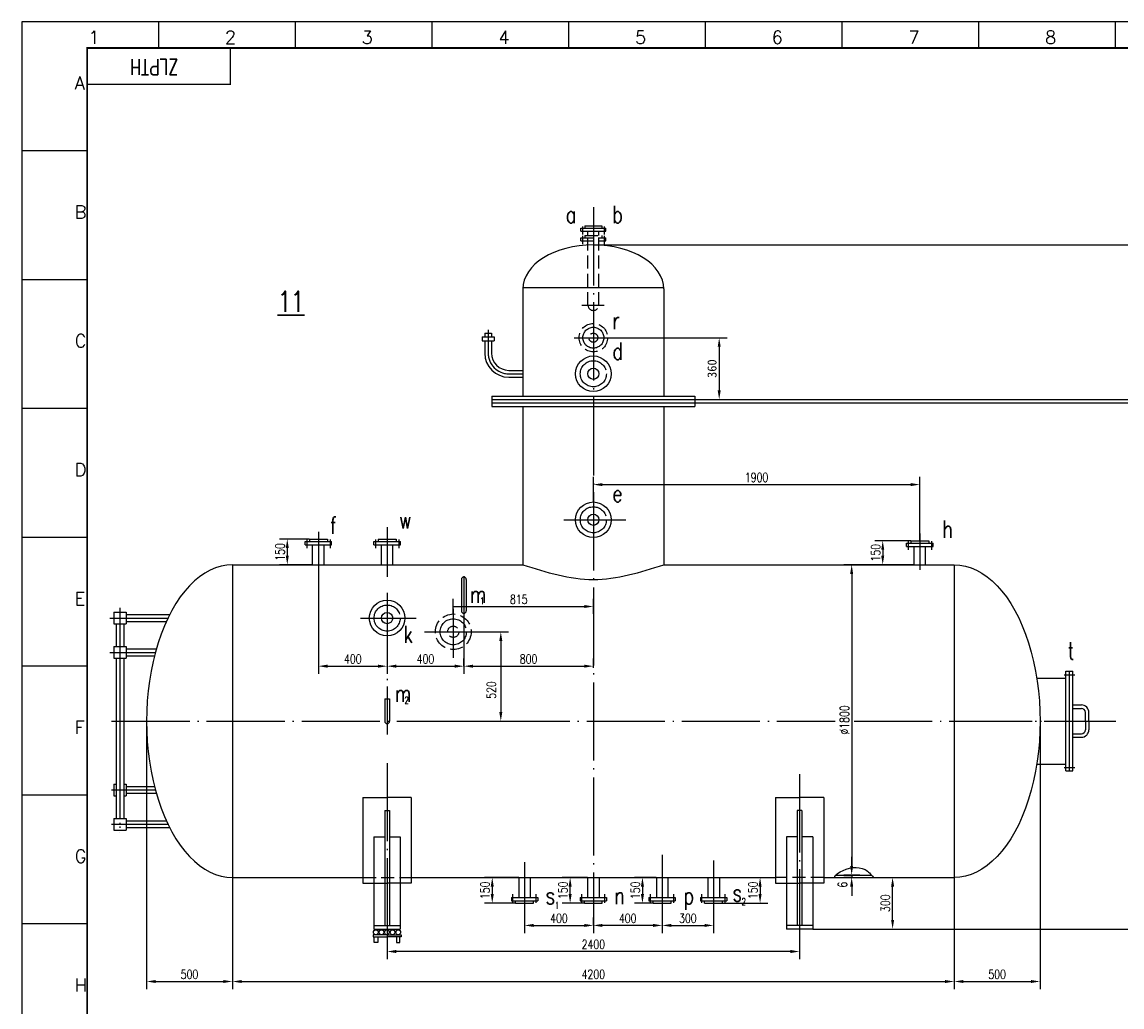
# Model space of a CAD drawing. Extents: x 683 to 1523, y -622 to -28.
# Drawn here: x 682.7 to 1105.2, y -406.4 to -27.9 of the extents above; entities that cross this region are included whole.
import ezdxf
from ezdxf.enums import TextEntityAlignment as Align

# ---------------------------------------------------------------- set-up
doc = ezdxf.new("R2010")
doc.units = 0
doc.header["$MEASUREMENT"] = 0
doc.linetypes.add('DASHDOT-M', pattern=[36.5, 30, -3, 0.5, -3])
doc.linetypes.add('HIDDEN-M', pattern=[7, 5, -2])
doc.layers.get('0').update_dxf_attribs({"linetype": 'CONTINUOUS'})
doc.layers.get('DEFPOINTS').update_dxf_attribs({"linetype": 'CONTINUOUS'})
for name, color, linetype in [('CEN', 1, 'DASHDOT-M'), ('DIM', 5, 'CONTINUOUS'), ('HID', 6, 'HIDDEN-M'), ('TK', 5, 'CONTINUOUS')]:
    doc.layers.add(name, color=color, linetype=linetype)
doc.styles.add('HZTXT', font='txt', dxfattribs={"width": 0.75, "bigfont": 'HZTXT'})
doc.dimstyles.get("Standard").update_dxf_attribs({"dimtxt": 0.18, "dimasz": 0.18, "dimexe": 0.18, "dimexo": 0.0625, "dimgap": 0.09, "dimtad": 0, "dimtih": 1, "dimtoh": 1, "dimdec": 4, "dimzin": 0, "dimtxsty": 'STANDARD', "dimcen": 0.09, "dimazin": 3, "dimtfac": 1, "dimtdec": 4, "dimtofl": 0, "dimtmove": 0, "dimatfit": 3, "dimtolj": 1, "dimtzin": 0})

# ---------------------------------------------------------------- blocks, each defined once
blk = doc.blocks.new('*D10')
at = {"color": 5, "linetype": 'BYBLOCK'}
for p, q in [((941.17, 419.69), (1117.43, 419.69)), ((1114.43, 221.1), (1114.43, 416.19)), ((1017.13, 217.6), (1117.43, 217.6))]:
    blk.add_line(p, q, dxfattribs=at)
for points in [[(1113.85, 416.19), (1115.02, 416.19), (1114.43, 419.69)], [(1113.85, 221.1), (1115.02, 221.1), (1114.43, 217.6)]]:
    blk.add_solid(points, dxfattribs=at)
at = {"layer": 'DEFPOINTS', "color": 0, "linetype": 'BYBLOCK'}
for p in [(941.1, 419.69), (1114.43, 419.69), (1017.06, 217.6)]:
    blk.add_point(p, dxfattribs=at)
at = {"color": 1, "linetype": 'BYBLOCK', "insert": (1111.68, 318.64), "char_height": 3.5, "attachment_point": 5, "rotation": 90, "style": 'HZTXT'}
blk.add_mtext('\\A1;3062', dxfattribs=at)
blk = doc.blocks.new('*D12')
at = {"color": 5, "linetype": 'BYBLOCK'}
for p, q in [((730.52, 297.39), (730.52, 194.43)), ((763.52, 237.33), (763.52, 194.43)), ((734.02, 197.43), (760.02, 197.43))]:
    blk.add_line(p, q, dxfattribs=at)
for points in [[(734.02, 198.01), (734.02, 196.85), (730.52, 197.43)], [(760.02, 198.01), (760.02, 196.85), (763.52, 197.43)]]:
    blk.add_solid(points, dxfattribs=at)
at = {"layer": 'DEFPOINTS', "color": 0, "linetype": 'BYBLOCK'}
for p in [(730.52, 297.46), (763.52, 237.4), (763.52, 197.43)]:
    blk.add_point(p, dxfattribs=at)
at = {"color": 1, "linetype": 'BYBLOCK', "insert": (747.02, 200.18), "char_height": 3.5, "attachment_point": 5, "style": 'HZTXT'}
blk.add_mtext('\\A1;500', dxfattribs=at)
blk = doc.blocks.new('*D11')
at = {"color": 5, "linetype": 'BYBLOCK'}
for p, q in [((1073.72, 297.39), (1073.72, 194.43)), ((1040.72, 237.33), (1040.72, 194.43)), ((1044.22, 197.43), (1070.22, 197.43))]:
    blk.add_line(p, q, dxfattribs=at)
for points in [[(1044.22, 198.01), (1044.22, 196.85), (1040.72, 197.43)], [(1070.22, 198.01), (1070.22, 196.85), (1073.72, 197.43)]]:
    blk.add_solid(points, dxfattribs=at)
at = {"layer": 'DEFPOINTS', "color": 0, "linetype": 'BYBLOCK'}
for p in [(1073.72, 297.46), (1040.72, 237.4), (1073.72, 197.43)]:
    blk.add_point(p, dxfattribs=at)
at = {"color": 1, "linetype": 'BYBLOCK', "insert": (1057.22, 200.18), "char_height": 3.5, "attachment_point": 5, "style": 'HZTXT'}
blk.add_mtext('\\A1;500', dxfattribs=at)
blk = doc.blocks.new('*D9')
at = {"color": 5, "linetype": 'BYBLOCK'}
for p, q in [((1020.82, 357.52), (998.34, 357.52)), ((1001.34, 354.02), (1001.34, 241.82)), ((1004.43, 238.32), (998.34, 238.32))]:
    blk.add_line(p, q, dxfattribs=at)
for points in [[(1000.75, 354.02), (1001.92, 354.02), (1001.34, 357.52)], [(1000.75, 241.82), (1001.92, 241.82), (1001.34, 238.32)]]:
    blk.add_solid(points, dxfattribs=at)
at = {"layer": 'DEFPOINTS', "color": 0, "linetype": 'BYBLOCK'}
for p in [(1020.88, 357.52), (1001.34, 238.32), (1004.49, 238.32)]:
    blk.add_point(p, dxfattribs=at)
at = {"color": 1, "linetype": 'BYBLOCK', "insert": (998.59, 297.92), "char_height": 3.5, "attachment_point": 5, "rotation": 90, "style": 'HZTXT'}
blk.add_mtext('\\A1;∅1800', dxfattribs=at)
blk = doc.blocks.new('*D21')
at = {"color": 5, "linetype": 'BYBLOCK'}
for p, q in [((950.59, -356.6), (969.17, -356.6)), ((966.17, -360.1), (966.17, -363)), ((951.83, -366.5), (969.17, -366.5))]:
    blk.add_line(p, q, dxfattribs=at)
for points in [[(965.58, -360.1), (966.75, -360.1), (966.17, -356.6)], [(965.58, -363), (966.75, -363), (966.17, -366.5)]]:
    blk.add_solid(points, dxfattribs=at)
at = {"layer": 'DEFPOINTS', "color": 0, "linetype": 'BYBLOCK'}
for p in [(950.52, -356.6), (951.76, -366.5), (966.17, -366.5)]:
    blk.add_point(p, dxfattribs=at)
at = {"color": 1, "linetype": 'BYBLOCK', "insert": (963.42, -361.55), "char_height": 3.5, "attachment_point": 5, "rotation": 90, "style": 'HZTXT'}
blk.add_mtext('\\A1;150', dxfattribs=at)
blk = doc.blocks.new('*D15')
at = {"color": 5, "linetype": 'BYBLOCK'}
for p, q in [((981.32, 217.53), (981.32, 205.95)), ((822.92, 214.56), (822.92, 205.95)), ((977.82, 208.95), (826.42, 208.95))]:
    blk.add_line(p, q, dxfattribs=at)
for points in [[(826.42, 209.54), (826.42, 208.37), (822.92, 208.95)], [(977.82, 209.54), (977.82, 208.37), (981.32, 208.95)]]:
    blk.add_solid(points, dxfattribs=at)
at = {"layer": 'DEFPOINTS', "color": 0, "linetype": 'BYBLOCK'}
for p in [(981.32, 217.6), (822.92, 214.62), (822.92, 208.95)]:
    blk.add_point(p, dxfattribs=at)
at = {"color": 1, "linetype": 'BYBLOCK', "insert": (902.12, 211.7), "char_height": 3.5, "attachment_point": 5, "style": 'HZTXT'}
blk.add_mtext('\\A1;2400', dxfattribs=at)
blk = doc.blocks.new('*D14')
at = {"color": 5, "linetype": 'BYBLOCK'}
for p, q in [((763.52, 237.33), (763.52, 194.43)), ((1040.72, 237.33), (1040.72, 194.43)), ((767.02, 197.43), (1037.22, 197.43))]:
    blk.add_line(p, q, dxfattribs=at)
for points in [[(767.02, 198.01), (767.02, 196.85), (763.52, 197.43)], [(1037.22, 198.01), (1037.22, 196.85), (1040.72, 197.43)]]:
    blk.add_solid(points, dxfattribs=at)
at = {"layer": 'DEFPOINTS', "color": 0, "linetype": 'BYBLOCK'}
for p in [(763.52, 237.4), (1040.72, 237.4), (1040.72, 197.43)]:
    blk.add_point(p, dxfattribs=at)
at = {"color": 1, "linetype": 'BYBLOCK', "insert": (902.12, 200.18), "char_height": 3.5, "attachment_point": 5, "style": 'HZTXT'}
blk.add_mtext('\\A1;4200', dxfattribs=at)
blk = doc.blocks.new('*D18')
at = {"color": 5, "linetype": 'BYBLOCK'}
for p, q in [((875.72, 227.43), (875.72, 215.98)), ((902.12, 227.43), (902.12, 215.98)), ((879.22, 218.98), (898.62, 218.98))]:
    blk.add_line(p, q, dxfattribs=at)
for points in [[(879.22, 219.56), (879.22, 218.39), (875.72, 218.98)], [(898.62, 219.56), (898.62, 218.39), (902.12, 218.98)]]:
    blk.add_solid(points, dxfattribs=at)
at = {"layer": 'DEFPOINTS', "color": 0, "linetype": 'BYBLOCK'}
for p in [(875.72, 227.5), (902.12, 227.5), (902.12, 218.98)]:
    blk.add_point(p, dxfattribs=at)
at = {"color": 1, "linetype": 'BYBLOCK', "insert": (888.92, 221.73), "char_height": 3.5, "attachment_point": 5, "style": 'HZTXT'}
blk.add_mtext('\\A1;400', dxfattribs=at)
blk = doc.blocks.new('*D13')
at = {"color": 5, "linetype": 'BYBLOCK'}
for p, q in [((873.46, -356.6), (860.3, -356.6)), ((863.3, -360.1), (863.3, -363)), ((872.22, -366.5), (860.3, -366.5))]:
    blk.add_line(p, q, dxfattribs=at)
for points in [[(862.71, -360.1), (863.88, -360.1), (863.3, -356.6)], [(862.71, -363), (863.88, -363), (863.3, -366.5)]]:
    blk.add_solid(points, dxfattribs=at)
at = {"layer": 'DEFPOINTS', "color": 0, "linetype": 'BYBLOCK'}
for p in [(873.52, -356.6), (863.3, -366.5), (872.28, -366.5)]:
    blk.add_point(p, dxfattribs=at)
at = {"color": 1, "linetype": 'BYBLOCK', "insert": (860.55, -361.55), "char_height": 3.5, "attachment_point": 5, "rotation": 90, "style": 'HZTXT'}
blk.add_mtext('\\A1;150', dxfattribs=at)
blk = doc.blocks.new('*D19')
at = {"color": 5, "linetype": 'BYBLOCK'}
for p, q in [((926.26, 237.4), (917.98, 237.4)), ((920.98, 233.9), (920.98, 231)), ((925.02, 227.5), (917.98, 227.5))]:
    blk.add_line(p, q, dxfattribs=at)
for points in [[(920.4, 233.9), (921.57, 233.9), (920.98, 237.4)], [(920.4, 231), (921.57, 231), (920.98, 227.5)]]:
    blk.add_solid(points, dxfattribs=at)
at = {"layer": 'DEFPOINTS', "color": 0, "linetype": 'BYBLOCK'}
for p in [(926.32, 237.4), (920.98, 227.5), (925.08, 227.5)]:
    blk.add_point(p, dxfattribs=at)
at = {"color": 1, "linetype": 'BYBLOCK', "insert": (918.23, 232.45), "char_height": 3.5, "attachment_point": 5, "rotation": 90, "style": 'HZTXT'}
blk.add_mtext('\\A1;150', dxfattribs=at)
blk = doc.blocks.new('*D16')
at = {"color": 5, "linetype": 'BYBLOCK'}
for p, q in [((928.52, 227.43), (928.52, 215.98)), ((902.12, 219.04), (902.12, 221.98)), ((925.02, 218.98), (905.62, 218.98))]:
    blk.add_line(p, q, dxfattribs=at)
for points in [[(905.62, 219.56), (905.62, 218.39), (902.12, 218.98)], [(925.02, 219.56), (925.02, 218.39), (928.52, 218.98)]]:
    blk.add_solid(points, dxfattribs=at)
at = {"layer": 'DEFPOINTS', "color": 0, "linetype": 'BYBLOCK'}
for p in [(928.52, 227.5), (902.12, 218.98), (902.12, 218.98)]:
    blk.add_point(p, dxfattribs=at)
at = {"color": 1, "linetype": 'BYBLOCK', "insert": (915.32, 221.73), "char_height": 3.5, "attachment_point": 5, "style": 'HZTXT'}
blk.add_mtext('\\A1;400', dxfattribs=at)
blk = doc.blocks.new('*D17')
at = {"color": 5, "linetype": 'BYBLOCK'}
for p, q in [((899.86, 237.4), (890.21, 237.4)), ((893.21, 231), (893.21, 233.9)), ((898.62, 227.5), (890.21, 227.5))]:
    blk.add_line(p, q, dxfattribs=at)
for points in [[(892.63, 233.9), (893.79, 233.9), (893.21, 237.4)], [(892.63, 231), (893.79, 231), (893.21, 227.5)]]:
    blk.add_solid(points, dxfattribs=at)
at = {"layer": 'DEFPOINTS', "color": 0, "linetype": 'BYBLOCK'}
for p in [(893.21, 237.4), (899.92, 237.4), (898.68, 227.5)]:
    blk.add_point(p, dxfattribs=at)
at = {"color": 1, "linetype": 'BYBLOCK', "insert": (890.46, 232.45), "char_height": 3.5, "attachment_point": 5, "rotation": 90, "style": 'HZTXT'}
blk.add_mtext('\\A1;150', dxfattribs=at)
blk = doc.blocks.new('*D20')
at = {"color": 5, "linetype": 'BYBLOCK'}
for p, q in [((928.52, 227.43), (928.52, 215.98)), ((948.32, 227.43), (948.32, 215.98)), ((932.02, 218.98), (944.82, 218.98))]:
    blk.add_line(p, q, dxfattribs=at)
for points in [[(932.02, 219.56), (932.02, 218.39), (928.52, 218.98)], [(944.82, 219.56), (944.82, 218.39), (948.32, 218.98)]]:
    blk.add_solid(points, dxfattribs=at)
at = {"layer": 'DEFPOINTS', "color": 0, "linetype": 'BYBLOCK'}
for p in [(928.52, 227.5), (948.32, 227.5), (948.32, 218.98)]:
    blk.add_point(p, dxfattribs=at)
at = {"color": 1, "linetype": 'BYBLOCK', "insert": (938.42, 221.73), "char_height": 3.5, "attachment_point": 5, "style": 'HZTXT'}
blk.add_mtext('\\A1;300', dxfattribs=at)
blk = doc.blocks.new('*D22')
at = {"color": 5, "linetype": 'BYBLOCK'}
for p, q in [((990.66, 237.4), (1020.06, 237.4)), ((1017.06, 221.1), (1017.06, 233.9)), ((986.44, 217.6), (1020.06, 217.6))]:
    blk.add_line(p, q, dxfattribs=at)
for points in [[(1016.48, 233.9), (1017.65, 233.9), (1017.06, 237.4)], [(1016.48, 221.1), (1017.65, 221.1), (1017.06, 217.6)]]:
    blk.add_solid(points, dxfattribs=at)
at = {"layer": 'DEFPOINTS', "color": 0, "linetype": 'BYBLOCK'}
for p in [(990.59, 237.4), (1017.06, 237.4), (986.38, 217.6)]:
    blk.add_point(p, dxfattribs=at)
at = {"color": 1, "linetype": 'BYBLOCK', "insert": (1014.31, 227.5), "char_height": 3.5, "attachment_point": 5, "rotation": 90, "style": 'HZTXT'}
blk.add_mtext('\\A1;300', dxfattribs=at)
blk = doc.blocks.new('*D23')
at = {"color": 5, "linetype": 'BYBLOCK'}
for p, q in [((1001.34, 241.82), (1001.34, 245.32)), ((1001.27, 238.32), (998.34, 238.32)), ((1001.39, 237.4), (998.34, 237.4)), ((1001.34, 238.32), (1001.34, 237.4)), ((1001.34, 238.32), (1001.34, 237.4)), ((1001.34, 233.9), (1001.34, 230.4))]:
    blk.add_line(p, q, dxfattribs=at)
for points in [[(1000.75, 241.82), (1001.92, 241.82), (1001.34, 238.32)], [(1000.75, 233.9), (1001.92, 233.9), (1001.34, 237.4)]]:
    blk.add_solid(points, dxfattribs=at)
at = {"layer": 'DEFPOINTS', "color": 0, "linetype": 'BYBLOCK'}
for p in [(1001.34, 238.32), (1001.34, 237.4), (1001.46, 237.4)]:
    blk.add_point(p, dxfattribs=at)
at = {"color": 1, "linetype": 'BYBLOCK', "insert": (997.82, 234.6), "char_height": 3.5, "attachment_point": 5, "rotation": 90, "style": 'HZTXT'}
blk.add_mtext('\\A1;6', dxfattribs=at)
blk = doc.blocks.new('*D32')
at = {"color": 5, "linetype": 'BYBLOCK'}
for p, q in [((902.18, -113.59), (1117.43, -113.59)), ((1114.43, -169.49), (1114.43, -117.09)), ((941.17, -172.99), (1117.43, -172.99))]:
    blk.add_line(p, q, dxfattribs=at)
for points in [[(1113.85, -117.09), (1115.02, -117.09), (1114.43, -113.59)], [(1113.85, -169.49), (1115.02, -169.49), (1114.43, -172.99)]]:
    blk.add_solid(points, dxfattribs=at)
at = {"layer": 'DEFPOINTS', "color": 0, "linetype": 'BYBLOCK'}
for p in [(902.12, -113.59), (1114.43, -113.59), (941.1, -172.99)]:
    blk.add_point(p, dxfattribs=at)
at = {"color": 1, "linetype": 'BYBLOCK', "insert": (1111.68, -143.29), "char_height": 3.5, "attachment_point": 5, "rotation": 90, "style": 'HZTXT'}
blk.add_mtext('\\A1;900', dxfattribs=at)
blk = doc.blocks.new('*D31')
at = {"color": 5, "linetype": 'BYBLOCK'}
for p, q in [((902.12, 381.72), (902.12, 391.33)), ((1027.52, 366.85), (1027.52, 391.33)), ((905.62, 388.33), (1024.02, 388.33))]:
    blk.add_line(p, q, dxfattribs=at)
for points in [[(905.62, 388.92), (905.62, 387.75), (902.12, 388.33)], [(1024.02, 388.92), (1024.02, 387.75), (1027.52, 388.33)]]:
    blk.add_solid(points, dxfattribs=at)
at = {"layer": 'DEFPOINTS', "color": 0, "linetype": 'BYBLOCK'}
for p in [(1027.52, 388.33), (902.12, 381.65), (1027.52, 366.78)]:
    blk.add_point(p, dxfattribs=at)
at = {"color": 1, "linetype": 'BYBLOCK', "insert": (964.82, 391.08), "char_height": 3.5, "attachment_point": 5, "style": 'HZTXT'}
blk.add_mtext('\\A1;1900', dxfattribs=at)
blk = doc.blocks.new('*D55')
at = {"color": 5, "linetype": 'BYBLOCK'}
for p, q in [((907.66, -149.23), (953.46, -149.23)), ((950.46, -152.73), (950.46, -169.49)), ((941.17, -172.99), (953.46, -172.99))]:
    blk.add_line(p, q, dxfattribs=at)
for points in [[(949.88, -152.73), (951.04, -152.73), (950.46, -149.23)], [(949.88, -169.49), (951.04, -169.49), (950.46, -172.99)]]:
    blk.add_solid(points, dxfattribs=at)
at = {"layer": 'DEFPOINTS', "color": 0, "linetype": 'BYBLOCK'}
for p in [(907.6, -149.23), (941.1, -172.99), (950.46, -172.99)]:
    blk.add_point(p, dxfattribs=at)
at = {"color": 1, "linetype": 'BYBLOCK', "insert": (947.71, -161.11), "char_height": 3.5, "attachment_point": 5, "rotation": 90}
blk.add_mtext('\\A1;360', dxfattribs=at)
blk = doc.blocks.new('*D26')
at = {"color": 5, "linetype": 'BYBLOCK'}
for p, q in [((796.52, 357.45), (796.52, 315.57)), ((822.92, 330.15), (822.92, 315.57)), ((800.02, 318.57), (819.42, 318.57))]:
    blk.add_line(p, q, dxfattribs=at)
for points in [[(800.02, 319.16), (800.02, 317.99), (796.52, 318.57)], [(819.42, 319.16), (819.42, 317.99), (822.92, 318.57)]]:
    blk.add_solid(points, dxfattribs=at)
at = {"layer": 'DEFPOINTS', "color": 0, "linetype": 'BYBLOCK'}
for p in [(796.52, 357.52), (822.92, 330.21), (822.92, 318.57)]:
    blk.add_point(p, dxfattribs=at)
at = {"color": 1, "linetype": 'BYBLOCK', "insert": (809.72, 321.32), "char_height": 3.5, "attachment_point": 5, "style": 'HZTXT'}
blk.add_mtext('\\A1;400', dxfattribs=at)
blk = doc.blocks.new('*D27')
at = {"color": 5, "linetype": 'BYBLOCK'}
for p, q in [((793.02, -226.58), (781.57, -226.58)), ((784.57, -230.08), (784.57, -232.98)), ((794.26, -236.48), (781.57, -236.48))]:
    blk.add_line(p, q, dxfattribs=at)
for points in [[(783.99, -230.08), (785.15, -230.08), (784.57, -226.58)], [(783.99, -232.98), (785.15, -232.98), (784.57, -236.48)]]:
    blk.add_solid(points, dxfattribs=at)
at = {"layer": 'DEFPOINTS', "color": 0, "linetype": 'BYBLOCK'}
for p in [(793.08, -226.58), (784.57, -236.48), (794.32, -236.48)]:
    blk.add_point(p, dxfattribs=at)
at = {"color": 1, "linetype": 'BYBLOCK', "insert": (781.82, -231.53), "char_height": 3.5, "attachment_point": 5, "rotation": 90, "style": 'HZTXT'}
blk.add_mtext('\\A1;150', dxfattribs=at)
blk = doc.blocks.new('*D25')
at = {"color": 5, "linetype": 'BYBLOCK'}
for p, q in [((852.4, 318.64), (852.4, 321.57)), ((902.12, 317.93), (902.12, 321.57)), ((855.9, 318.57), (898.62, 318.57))]:
    blk.add_line(p, q, dxfattribs=at)
for points in [[(855.9, 319.16), (855.9, 317.99), (852.4, 318.57)], [(898.62, 319.16), (898.62, 317.99), (902.12, 318.57)]]:
    blk.add_solid(points, dxfattribs=at)
at = {"layer": 'DEFPOINTS', "color": 0, "linetype": 'BYBLOCK'}
for p in [(852.4, 318.57), (902.12, 318.57), (902.12, 317.86)]:
    blk.add_point(p, dxfattribs=at)
at = {"color": 1, "linetype": 'BYBLOCK', "insert": (877.26, 321.32), "char_height": 3.5, "attachment_point": 5, "style": 'HZTXT'}
blk.add_mtext('\\A1;800', dxfattribs=at)
blk = doc.blocks.new('*D24')
at = {"color": 5, "linetype": 'BYBLOCK'}
for p, q in [((848.33, 338.68), (848.33, 344.5)), ((902.12, 338.68), (902.12, 344.5)), ((848.33, 341.5), (898.62, 341.5))]:
    blk.add_line(p, q, dxfattribs=at)
blk.add_solid([(898.62, 342.08), (898.62, 340.92), (902.12, 341.5)], dxfattribs=at)
at = {"layer": 'DEFPOINTS', "color": 0, "linetype": 'BYBLOCK'}
for p in [(848.33, 338.62), (902.12, 341.5), (902.12, 338.62)]:
    blk.add_point(p, dxfattribs=at)
at = {"color": 1, "linetype": 'BYBLOCK', "insert": (873.48, 344.25), "char_height": 3.5, "attachment_point": 5, "style": 'HZTXT'}
blk.add_mtext('\\A1;815', dxfattribs=at)
blk = doc.blocks.new('_NONE')
blk = doc.blocks.new('*D28')
at = {"color": 5, "linetype": 'BYBLOCK'}
for p, q in [((852.4, 338.84), (852.4, 315.57)), ((822.92, 330.15), (822.92, 315.57)), ((826.42, 318.57), (848.9, 318.57))]:
    blk.add_line(p, q, dxfattribs=at)
for points in [[(826.42, 319.16), (826.42, 317.99), (822.92, 318.57)], [(848.9, 319.16), (848.9, 317.99), (852.4, 318.57)]]:
    blk.add_solid(points, dxfattribs=at)
at = {"layer": 'DEFPOINTS', "color": 0, "linetype": 'BYBLOCK'}
for p in [(852.4, 338.9), (822.92, 330.21), (852.4, 318.57)]:
    blk.add_point(p, dxfattribs=at)
at = {"color": 1, "linetype": 'BYBLOCK', "insert": (837.66, 321.32), "char_height": 3.5, "attachment_point": 5, "style": 'HZTXT'}
blk.add_mtext('\\A1;400', dxfattribs=at)
blk = doc.blocks.new('*D29')
at = {"color": 5, "linetype": 'BYBLOCK'}
for p, q in [((855.24, 331.78), (869.59, 331.78)), ((866.59, 328.28), (866.59, 300.96)), ((856.36, 297.46), (869.59, 297.46))]:
    blk.add_line(p, q, dxfattribs=at)
for points in [[(866, 328.28), (867.17, 328.28), (866.59, 331.78)], [(866, 300.96), (867.17, 300.96), (866.59, 297.46)]]:
    blk.add_solid(points, dxfattribs=at)
at = {"layer": 'DEFPOINTS', "color": 0, "linetype": 'BYBLOCK'}
for p in [(855.17, 331.78), (856.3, 297.46), (866.59, 297.46)]:
    blk.add_point(p, dxfattribs=at)
at = {"color": 1, "linetype": 'BYBLOCK', "insert": (862.96, 309.41), "char_height": 3.5, "attachment_point": 5, "rotation": 90, "style": 'HZTXT'}
blk.add_mtext('\\A1;520', dxfattribs=at)
blk = doc.blocks.new('*D30')
at = {"color": 5, "linetype": 'BYBLOCK'}
for p, q in [((1024.02, -227.22), (1010.27, -227.22)), ((1013.27, -230.72), (1013.27, -232.98)), ((1025.26, -236.48), (1010.27, -236.48))]:
    blk.add_line(p, q, dxfattribs=at)
for points in [[(1012.68, -230.72), (1013.85, -230.72), (1013.27, -227.22)], [(1012.68, -232.98), (1013.85, -232.98), (1013.27, -236.48)]]:
    blk.add_solid(points, dxfattribs=at)
at = {"layer": 'DEFPOINTS', "color": 0, "linetype": 'BYBLOCK'}
for p in [(1024.08, -227.22), (1013.27, -236.48), (1025.32, -236.48)]:
    blk.add_point(p, dxfattribs=at)
at = {"color": 1, "linetype": 'BYBLOCK', "insert": (1010.52, -231.85), "char_height": 3.5, "attachment_point": 5, "rotation": 90, "style": 'HZTXT'}
blk.add_mtext('\\A1;150', dxfattribs=at)

msp = doc.modelspace()

# ---------------------------------------------------------------- linework, layer by layer
for p, q in [((897.37187, -107.17419), (906.87057, -107.17419)), ((897.37187, -108.34737), (897.37187, -107.17419)), ((897.37187, -108.34737), (906.87057, -108.34737)), ((898.90135, -106.30974), (905.34109, -106.30974)), ((898.90135, -106.30974), (898.90135, -107.17419)), ((900.06218, -109.94265), (900.06218, -108.34737)), ((904.18027, -109.94265), (904.18027, -108.34737)), ((905.34109, -106.30974), (905.34109, -107.17419)), ((906.87057, -108.34737), (906.87057, -107.17419)), ((875.06122, -130.48672), (875.06122, -171.67072)), ((875.07654, -129.9182), (929.18122, -129.9182)), ((929.18122, -130.48672), (929.18122, -171.67072)), ((860.40657, -147.51999), (860.40657, -148.83999)), ((860.40657, -147.51999), (863.04657, -147.51999)), ((863.04657, -147.51999), (863.04657, -148.83999)), ((859.48257, -148.83999), (859.48257, -150.42399)), ((859.48257, -148.83999), (863.97057, -148.83999)), ((859.48257, -150.42399), (863.97057, -150.42399)), ((860.40657, -150.42399), (860.40657, -155.17072)), ((863.04657, -150.42399), (863.04657, -155.17072)), ((863.97057, -148.83999), (863.97057, -150.42399)), ((869.64657, -161.77072), (875.06122, -161.77072)), ((869.64657, -164.41072), (875.06122, -164.41072)), ((863.1381, -171.67072), (941.10435, -171.67072)), ((863.1381, -171.67072), (863.1381, -175.63072)), ((863.1381, -172.99072), (941.10435, -172.99072)), ((941.10435, -171.67072), (941.10435, -175.63072)), ((863.1381, -174.31072), (941.10435, -174.31072)), ((863.1381, -175.63072), (941.10435, -175.63072)), ((875.06122, -175.63072), (875.06122, -236.48272)), ((929.18122, -175.63072), (929.18122, -236.48272)), ((791.44469, -228.76072), (791.44469, -227.50672)), ((791.44469, -227.50672), (801.59775, -227.50672)), ((793.07954, -226.58272), (793.07954, -227.50672)), ((793.07954, -226.58272), (799.96291, -226.58272)), ((799.96291, -226.58272), (799.96291, -227.50672)), ((801.59775, -228.76072), (801.59775, -227.50672)), ((817.84469, -227.50672), (827.99775, -227.50672)), ((817.84469, -228.76072), (817.84469, -227.50672)), ((819.47954, -226.58272), (826.36291, -226.58272)), ((819.47954, -226.58272), (819.47954, -227.50672)), ((826.36291, -226.58272), (826.36291, -227.50672)), ((827.99775, -228.76072), (827.99775, -227.50672)), ((1022.44469, -228.13965), (1032.59775, -228.13965)), ((1022.44469, -229.39365), (1022.44469, -228.13965)), ((1024.07954, -227.21565), (1030.96291, -227.21565)), ((1024.07954, -227.21565), (1024.07954, -228.13965)), ((1030.96291, -227.21565), (1030.96291, -228.13965)), ((1032.59775, -229.39365), (1032.59775, -228.13965)), ((791.44469, -228.76072), (801.59775, -228.76072)), ((794.32033, -236.48272), (794.32033, -228.76072)), ((798.72212, -236.48272), (798.72212, -228.76072)), ((817.84469, -228.76072), (827.99775, -228.76072)), ((820.72033, -236.48272), (820.72033, -228.76072)), ((825.12212, -236.48272), (825.12212, -228.76072)), ((1022.44469, -229.39365), (1032.59775, -229.39365)), ((1025.32033, -236.48272), (1025.32033, -229.39365)), ((1029.72212, -236.48272), (1029.72212, -229.39365)), ((763.52122, -236.48272), (763.52122, -356.60272)), ((763.52122, -236.48272), (875.06122, -236.48272)), ((929.18122, -236.48272), (1040.72122, -236.48272)), ((1040.72122, -236.48272), (1040.72122, -356.60272)), ((851.4757, -242.12376), (851.4757, -254.17529)), ((853.3237, -242.12376), (853.3237, -254.17529)), ((717.92274, -254.69872), (722.67474, -254.69872)), ((717.92274, -254.69872), (717.92274, -259.18672)), ((722.67474, -254.69872), (722.67474, -259.18672)), ((722.67474, -255.62272), (739.36565, -255.62272)), ((717.92274, -259.18672), (722.67474, -259.18672)), ((718.84674, -259.18672), (718.84674, -267.89872)), ((721.75074, -259.18672), (721.75074, -267.89872)), ((722.67474, -258.26272), (738.09261, -258.26272)), ((717.92274, -267.89872), (717.92274, -272.38672)), ((717.92274, -267.89872), (722.67474, -267.89872)), ((722.67474, -267.89872), (722.67474, -272.38672)), ((722.67474, -268.82272), (734.24626, -268.82272)), ((717.92274, -272.38672), (722.67474, -272.38672)), ((718.84674, -272.38672), (718.84674, -320.69872)), ((718.84674, -272.38672), (718.84674, -333.89872)), ((721.75074, -272.38672), (721.75074, -320.69872)), ((721.75074, -272.38672), (721.75074, -333.89872)), ((722.67474, -271.46272), (733.53613, -271.46272)), ((1083.62122, -315.68272), (1083.62122, -277.40272)), ((1083.62122, -277.40272), (1086.26122, -277.40272)), ((1084.94122, -315.68272), (1084.94122, -277.40272)), ((1086.26122, -315.68272), (1086.26122, -277.40272)), ((1072.45147, -280.04272), (1083.62122, -280.04272)), ((821.99722, -288.02507), (821.99722, -296.54272)), ((821.99722, -288.02507), (823.84522, -288.02507)), ((823.84522, -288.02507), (823.84522, -296.54272)), ((1086.26122, -290.33872), (1089.56122, -290.33872)), ((1086.26122, -291.65872), (1089.56122, -291.65872)), ((1091.14522, -296.54272), (1091.14522, -293.24272)), ((1092.46522, -296.54272), (1092.46522, -293.24272)), ((1091.14522, -296.54272), (1091.14522, -299.84272)), ((1092.46522, -296.54272), (1092.46522, -299.84272)), ((1086.26122, -301.42672), (1089.56122, -301.42672)), ((1086.26122, -302.74672), (1089.56122, -302.74672)), ((1072.45147, -313.04272), (1083.62122, -313.04272)), ((1083.62122, -315.68272), (1086.26122, -315.68272)), ((717.92274, -320.69872), (718.84674, -320.69872)), ((717.92274, -320.69872), (717.92274, -325.18672)), ((721.75074, -320.69872), (722.67474, -320.69872)), ((722.67474, -320.69872), (722.67474, -325.18672)), ((717.92274, -325.18672), (718.84674, -325.18672)), ((721.75074, -325.18672), (722.67474, -325.18672)), ((722.67474, -321.62272), (733.53613, -321.62272)), ((722.67474, -324.26272), (734.24626, -324.26272)), ((813.64901, -325.81734), (822.92122, -325.81734)), ((813.64901, -325.81734), (813.64901, -358.76115)), ((832.19343, -325.81734), (822.92122, -325.81734)), ((832.19343, -325.81734), (832.19343, -358.76115)), ((972.04901, -325.81734), (972.04901, -358.76115)), ((972.04901, -325.81734), (981.32122, -325.81734)), ((990.59343, -325.81734), (981.32122, -325.81734)), ((990.59343, -325.81734), (990.59343, -358.76115)), ((821.99722, -330.87815), (821.99722, -375.08272)), ((821.99722, -330.87815), (823.84522, -330.87815)), ((823.84522, -330.87815), (823.84522, -375.08272)), ((980.39722, -330.87815), (980.39722, -375.08272)), ((982.24522, -330.87815), (980.39722, -330.87815)), ((982.24522, -330.87815), (982.24522, -375.08272)), ((717.92274, -333.89872), (722.67474, -333.89872)), ((717.92274, -333.89872), (717.92274, -338.38672)), ((722.67474, -333.89872), (722.67474, -338.38672)), ((722.67474, -334.82272), (738.09261, -334.82272)), ((722.67474, -337.46272), (739.36565, -337.46272)), ((717.92274, -338.38672), (722.67474, -338.38672)), ((817.86383, -340.92691), (821.99722, -340.92691)), ((817.86383, -340.92691), (817.86383, -376.40272)), ((823.84522, -340.92691), (827.97861, -340.92691)), ((827.97861, -340.92691), (827.97861, -376.40272)), ((976.26383, -340.92691), (976.26383, -376.40272)), ((980.39722, -340.92691), (976.26383, -340.92691)), ((986.37861, -340.92691), (982.24522, -340.92691)), ((986.37861, -340.92691), (986.37861, -376.40272)), ((763.52122, -356.60272), (813.64901, -356.60272)), ((813.64901, -358.76115), (817.86383, -358.76115)), ((832.19343, -358.76115), (827.97861, -358.76115)), ((832.19343, -356.60272), (972.04901, -356.60272)), ((873.52033, -356.60272), (873.52033, -364.32472)), ((877.92212, -356.60272), (877.92212, -364.32472)), ((899.92033, -356.60272), (899.92033, -364.32472)), ((904.32212, -356.60272), (904.32212, -364.32472)), ((926.32033, -356.60272), (926.32033, -364.32472)), ((930.72212, -356.60272), (930.72212, -364.32472)), ((946.12033, -356.60272), (946.12033, -364.32472)), ((950.52212, -356.60272), (950.52212, -364.32472)), ((972.04901, -358.76115), (976.26383, -358.76115)), ((990.59343, -358.76115), (986.37861, -358.76115)), ((990.59343, -356.60272), (1040.72122, -356.60272)), ((995.31869, -355.67872), (1008.95613, -355.67872)), ((870.64469, -364.32472), (870.64469, -365.57872)), ((870.64469, -364.32472), (880.79775, -364.32472)), ((870.64469, -365.57872), (880.79775, -365.57872)), ((872.27954, -366.50272), (872.27954, -365.57872)), ((872.27954, -366.50272), (879.16291, -366.50272)), ((879.16291, -366.50272), (879.16291, -365.57872)), ((880.79775, -364.32472), (880.79775, -365.57872)), ((897.04469, -364.32472), (907.19775, -364.32472)), ((897.04469, -364.32472), (897.04469, -365.57872)), ((897.04469, -365.57872), (907.19775, -365.57872)), ((898.67954, -366.50272), (898.67954, -365.57872)), ((898.67954, -366.50272), (905.56291, -366.50272)), ((905.56291, -366.50272), (905.56291, -365.57872)), ((907.19775, -364.32472), (907.19775, -365.57872)), ((923.44469, -364.32472), (923.44469, -365.57872)), ((923.44469, -364.32472), (933.59775, -364.32472)), ((923.44469, -365.57872), (933.59775, -365.57872)), ((925.07954, -366.50272), (925.07954, -365.57872)), ((925.07954, -366.50272), (931.96291, -366.50272)), ((931.96291, -366.50272), (931.96291, -365.57872)), ((933.59775, -364.32472), (933.59775, -365.57872)), ((943.24469, -364.32472), (953.39775, -364.32472)), ((943.24469, -364.32472), (943.24469, -365.57872)), ((943.24469, -365.57872), (953.39775, -365.57872)), ((944.87954, -366.50272), (944.87954, -365.57872)), ((944.87954, -366.50272), (951.76291, -366.50272)), ((951.76291, -366.50272), (951.76291, -365.57872)), ((953.39775, -364.32472), (953.39775, -365.57872)), ((817.86383, -375.08272), (827.97861, -375.08272)), ((986.37861, -375.08272), (976.26383, -375.08272)), ((822.92122, -378.6689), (817.55376, -378.6689)), ((817.55376, -378.6689), (817.55376, -379.37982)), ((817.55376, -379.37982), (822.92122, -379.37982)), ((817.86383, -376.40272), (827.97861, -376.40272)), ((818.00602, -381.5444), (818.00602, -379.37982)), ((819.32602, -379.37982), (819.32602, -381.5444)), ((822.92122, -378.6689), (828.28869, -378.6689)), ((828.28869, -379.37982), (822.92122, -379.37982)), ((826.51643, -379.37982), (826.51643, -381.5444)), ((827.83643, -381.5444), (827.83643, -379.37982)), ((828.28869, -378.6689), (828.28869, -379.37982)), ((986.37861, -376.40272), (976.26383, -376.40272)), ((819.32602, -381.5444), (818.00602, -381.5444)), ((826.51643, -381.5444), (827.83643, -381.5444))]:
    msp.add_line(p, q)
for centre, radius in [((902.12122, -163.09072), 6.84373), ((902.12122, -163.09072), 2.16153), ((902.12122, -219.19072), 6.84373), ((902.12122, -219.19072), 2.16153), ((822.92122, -256.94272), 6.84373), ((822.92122, -256.94272), 2.16153), ((818.57099, -377.66374), 0.924), ((820.75195, -377.66374), 0.924), ((822.82906, -377.66374), 0.924), ((825.01002, -377.66374), 0.924), ((827.19099, -377.66374), 0.924)]:
    msp.add_circle(centre, radius)
for centre, radius, start, end in [((869.64657, -155.17072), 9.24, 180, 270), ((869.64657, -155.17072), 6.6, 180, 270), ((852.3997, -242.12376), 0.924, 0, 180), ((852.3997, -254.17529), 0.924, 180, 0), ((1089.56122, -293.24272), 2.904, 360, 90), ((1089.56122, -293.24272), 1.584, 360, 90), ((822.92122, -296.54272), 0.924, 180, 0), ((1089.56122, -299.84272), 1.584, 270, 0), ((1089.56122, -299.84272), 2.904, 270, 0)]:
    msp.add_arc(centre, radius, start, end)
for centre, major_axis, ratio, start_param, end_param in [((902.12122, -130.48672), (-27.06, 0), 0.624390244, 3.141592654, 6.283185307), ((763.52122, -296.54272), (0, 60.06), 0.549450549, 0, 3.141592654)]:
    msp.add_ellipse(centre, major_axis=major_axis, ratio=ratio, start_param=start_param, end_param=end_param)
at = {"extrusion": (0, 0, -1)}
msp.add_ellipse((1040.72122, -296.54272), major_axis=(0, 60.06), ratio=0.549450549, start_param=0, end_param=3.141592654, dxfattribs=at)
msp.add_spline([(875.06122, -236.48272), (902.12122, -242.15353), (929.18122, -236.48272)], degree=3)
at = {"layer": 'CEN'}
for p, q in [((902.12122, -99.13553), (902.12122, -371.26416)), ((902.12122, -100.9363), (902.12122, -116.69401)), ((897.93855, -106.46007), (897.93855, -109.62105)), ((906.3039, -106.46007), (906.3039, -109.62105)), ((897.93855, -110.09297), (897.93855, -113.25395)), ((906.3039, -110.09297), (906.3039, -113.25395)), ((897.7513, -136.69072), (906.22334, -136.69072)), ((861.72657, -146.19645), (861.72657, -155.17072)), ((894.821, -149.23072), (909.44327, -149.23072)), ((869.64657, -163.09072), (875.06122, -163.09072)), ((890.84989, -219.19072), (912.23701, -219.19072)), ((891.21239, -219.19072), (914.6357, -219.19072)), ((796.52122, -223.8283), (796.52122, -239.58601)), ((822.92122, -222.03433), (822.92122, -241.03882)), ((822.92122, -223.8283), (822.92122, -241.04505)), ((792.0504, -226.7434), (792.0504, -230.12214)), ((800.99204, -226.7434), (800.99204, -230.12214)), ((818.4504, -226.7434), (818.4504, -230.12214)), ((827.39204, -226.7434), (827.39204, -230.12214)), ((1023.0504, -227.37633), (1023.0504, -230.75507)), ((1027.52122, -224.39262), (1027.52122, -238.4524)), ((1031.99204, -227.37633), (1031.99204, -230.75507)), ((852.3997, -240.81782), (852.3997, -255.31944)), ((822.92122, -247.28316), (822.92122, -301.65194)), ((720.29874, -252.96631), (720.29874, -326.0153)), ((848.33122, -253.38963), (848.33122, -272.19098)), ((716.46081, -256.94272), (738.71036, -256.94272)), ((720.29874, -254.29632), (720.29874, -325.98036)), ((812.64397, -256.94272), (834.11357, -256.94272)), ((720.29874, -266.16631), (720.29874, -339.2153)), ((837.24733, -262.22272), (859.02893, -262.22272)), ((716.46081, -270.14272), (733.88019, -270.14272)), ((716.46081, -270.14272), (733.88019, -270.14272)), ((720.29874, -267.49632), (720.29874, -339.18036)), ((1082.93336, -278.72272), (1087.08898, -278.72272)), ((822.92122, -283.18525), (822.92122, -297.68688)), ((717.09912, -296.54272), (994.97028, -296.54272)), ((1002.27129, -296.54272), (1095.51402, -296.54272)), ((1040.72122, -296.54272), (1102.73916, -296.54272)), ((822.92122, -312.65515), (822.92122, -380.15394)), ((1082.93336, -314.36272), (1087.08898, -314.36272)), ((981.32122, -316.9562), (981.32122, -380.94352)), ((717.09912, -322.94272), (733.88019, -322.94272)), ((717.09912, -336.14272), (738.71036, -336.14272)), ((875.72122, -350.66357), (875.72122, -371.26416)), ((928.52122, -347.91504), (928.52122, -371.26416)), ((948.32122, -350.11386), (948.32122, -371.26416)), ((871.2504, -366.34204), (871.2504, -362.9633)), ((880.19204, -366.34204), (880.19204, -362.9633)), ((897.6504, -366.34204), (897.6504, -362.9633)), ((906.59204, -366.34204), (906.59204, -362.9633)), ((924.0504, -366.34204), (924.0504, -362.9633)), ((932.99204, -366.34204), (932.99204, -362.9633)), ((943.8504, -366.34204), (943.8504, -362.9633)), ((952.79204, -366.34204), (952.79204, -362.9633))]:
    msp.add_line(p, q, dxfattribs=at)
for centre, radius in [((902.12122, -149.23072), 4.01348), ((902.12122, -163.09072), 5.01685), ((902.12122, -219.19072), 5.01685), ((822.92122, -256.94272), 5.01685), ((848.33122, -262.22272), 5.01685)]:
    msp.add_circle(centre, radius, dxfattribs=at)
msp.add_arc((869.64657, -155.17072), 7.92, 180, 270, dxfattribs=at)
at = {"layer": 'DIM', "const_width": 0.528}
msp.add_lwpolyline([(780.72573, -140.57613), (791.28573, -140.57613)], dxfattribs=at)
at = {"layer": 'DIM'}
msp.add_lwpolyline([(820.78867, -227.85885, 0, 0.396, 0), (820.76035, -227.77506, 0.396, 0.4884, 0), (820.73203, -227.69128, 0.4884, 0.528, 0), (820.70371, -227.6075, 0.528, 0.4884, 0), (820.67539, -227.52371, 0.4884, 0.396, 0), (820.64707, -227.43993, 0.396, 0, 0), (820.61875, -227.35615, 0, 0, 0), (791.28573, -140.57613, 0, 0, 0)], format="xyseb", dxfattribs=at)
msp.add_open_spline([(994.7321, -356.60272), (994.78635, -356.47723), (995.22958, -355.57633), (998.74183, -352.92374), (1005.56653, -351.82027), (1008.75559, -355.38208), (1009.71689, -356.60272)], degree=3, knots=[1.033326758, 1.033326758, 1.033326758, 1.033326758, 1.348234183, 3.361372003, 10.652862322, 14.044339004, 14.044339004, 14.044339004, 14.044339004], dxfattribs=at)
at = {"layer": 'HID'}
for p, q in [((897.37187, -110.80709), (906.87057, -110.80709)), ((897.37187, -111.98027), (897.37187, -110.80709)), ((897.37187, -111.98027), (906.87057, -111.98027)), ((898.90135, -109.94265), (905.34109, -109.94265)), ((898.90135, -109.94265), (898.90135, -110.80709)), ((900.06218, -136.69072), (900.06218, -109.94265)), ((904.18027, -136.69072), (904.18027, -109.94265)), ((905.34109, -109.94265), (905.34109, -110.80709)), ((906.87057, -111.98027), (906.87057, -110.80709)), ((813.64901, -356.60272), (832.19343, -356.60272)), ((817.86383, -358.76115), (822.92122, -358.76115)), ((827.97861, -358.76115), (822.92122, -358.76115)), ((990.59343, -356.60272), (972.04901, -356.60272)), ((976.26383, -358.76115), (981.32122, -358.76115)), ((986.37861, -358.76115), (981.32122, -358.76115))]:
    msp.add_line(p, q, dxfattribs=at)
for centre, radius in [((902.12122, -149.23072), 5.47498), ((902.12122, -149.23072), 1.72922), ((848.33122, -262.22272), 6.84373), ((848.33122, -262.22272), 2.16153)]:
    msp.add_circle(centre, radius, dxfattribs=at)
msp.add_arc((902.12122, -136.69072), 2.05905, 180, 0, dxfattribs=at)
at = {"layer": 'TK'}
for p, q in [((735.1826, -37.93851), (735.1826, -27.93851)), ((787.6826, -37.93851), (787.6826, -27.93851)), ((840.1826, -37.93851), (840.1826, -27.93851)), ((892.6826, -37.93851), (892.6826, -27.93851)), ((945.1826, -37.93851), (945.1826, -27.93851)), ((997.6826, -37.93851), (997.6826, -27.93851)), ((1050.1826, -37.93851), (1050.1826, -27.93851)), ((1102.6826, -37.93851), (1102.6826, -27.93851)), ((707.6826, -77.43851), (682.6826, -77.43851)), ((707.6826, -126.93851), (682.6826, -126.93851)), ((707.6826, -176.43851), (682.6826, -176.43851)), ((707.6826, -225.93851), (682.6826, -225.93851)), ((707.6826, -275.43851), (682.6826, -275.43851)), ((707.6826, -324.93851), (682.6826, -324.93851)), ((707.6826, -374.43851), (682.6826, -374.43851))]:
    msp.add_line(p, q, dxfattribs=at)
at = {"layer": 'TK', "color": 5}
msp.add_lwpolyline([(1522.6826, -27.93851), (682.6826, -27.93851), (682.6826, -621.93851), (1522.6826, -621.93851)], close=True, dxfattribs=at)
at = {"layer": 'TK', "color": 7, "const_width": 0.7}
msp.add_lwpolyline([(1512.6826, -611.93851), (1512.6826, -37.93851), (707.6826, -37.93851), (707.6826, -611.93851)], close=True, dxfattribs=at)
at = {"layer": 'TK', "color": 7, "const_width": 0.5}
msp.add_lwpolyline([(707.6826, -51.93851), (762.6826, -51.93851), (762.6826, -37.93851)], dxfattribs=at)

# ---------------------------------------------------------------- texts
at = {"style": 'HZTXT', "width": 0.75}
msp.add_text('h', height=6.6, dxfattribs=at).set_placement((1036.19466, -226.05393))
at = {"layer": 'DIM', "style": 'HZTXT', "width": 0.75}
for s, height, p in [('a', 6.6, (891.52812, -105.17891)), ('b', 6.6, (909.45969, -105.17892)), ('r', 6.6, (909.45969, -145.89416)), ('d', 6.6, (909.45969, -157.70159)), ('e', 6.6, (909.45969, -212.38485)), ('f', 6.6, (801.05192, -224.60074)), ('w', 6.6, (827.59985, -222.54722)), ('m', 6.6, (854.725, -251.09866)), ('1', 2.64, (858.56197, -251.64649)), ('k', 6.6, (829.19713, -266.51675)), ('t', 6.6, (1084.29889, -272.83706)), ('m', 6.6, (825.87948, -289.12706)), ('2', 2.64, (829.53952, -289.87907)), ('s', 6.6, (883.80182, -366.86733)), ('n', 6.6, (910.2032, -366.86733)), ('p', 6.6, (936.80171, -366.86733)), ('s', 6.6, (955.57399, -365.81552)), ('1', 2.64, (887.35905, -368.64428)), ('2', 2.64, (959.0372, -367.22272))]:
    msp.add_text(s, height=height, dxfattribs=at).set_placement(p)
msp.add_text('11', height=7.92, dxfattribs=at).set_placement((786.00573, -139.25613), align=Align.CENTER)
at = {"layer": 'TK', "style": 'HZTXT'}
for s, p in [('1', (708.13292, -36.33366)), ('2', (760.63292, -36.33366)), ('3', (813.13292, -36.33366)), ('4', (865.63292, -36.33366)), ('5', (918.13292, -36.33366)), ('6', (970.63292, -36.33366)), ('7', (1023.13292, -36.33366)), ('8', (1075.63292, -36.33366)), ('A', (702.91322, -53.92809)), ('B', (702.91322, -103.42809)), ('C', (702.91322, -152.92809)), ('D', (702.91322, -202.42809)), ('E', (702.91322, -251.92809)), ('F', (702.91322, -301.42809)), ('G', (702.91322, -350.92809)), ('H', (702.91322, -400.42809))]:
    msp.add_text(s, height=5, dxfattribs=at).set_placement(p)
at = {"layer": 'TK', "style": 'HZTXT', "width": 0.75}
msp.add_attdef('ZLPTH', text='', height=6, rotation=180, dxfattribs=at).set_placement((733.45151, -45.23073), align=Align.MIDDLE_CENTER)

# ---------------------------------------------------------------- dimensions: what is measured, and where the dimension line sits
dim = msp.add_linear_dim(base=(902.12122, -375.02451), p1=(875.72122, -366.50272), p2=(902.12122, -366.50272), text='400', dimstyle='STANDARD', override={"dimtxt": 3.5, "dimasz": 3.5, "dimexe": 3, "dimexo": 0.063, "dimgap": 1, "dimtad": 1, "dimtih": 0, "dimtoh": 0, "dimdec": 3, "dimtxsty": 'HZTXT', "dimclrd": 5, "dimclre": 5, "dimclrt": 1, "dimtfac": 0.857143, "dimtdec": 3, "dimtix": 1, "dimtofl": 1})
dim.commit()
dim.dimension.update_dxf_attribs({"geometry": '*D18', "text_midpoint": (888.92122, -372.27451), "insert": (0, -594)})
at = {"layer": 'DIM'}
for base, p1, p2, text, override, picture, middle in [((1114.43478, -113.59072), (941.10435, -172.99072), (902.12122, -113.59072), '900', {"dimtxt": 3.5, "dimasz": 3.5, "dimexe": 3, "dimexo": 0.063, "dimgap": 1, "dimtad": 1, "dimtih": 0, "dimtoh": 0, "dimdec": 3, "dimtxsty": 'HZTXT', "dimclrd": 5, "dimclre": 5, "dimclrt": 1, "dimtfac": 0.857143, "dimtdec": 3, "dimtix": 1, "dimtofl": 1}, '*D32', (1111.68478, -143.29072)), ((950.4613, -172.99072), (907.5962, -149.23072), (941.10435, -172.99072), '360', {"dimtxt": 3.5, "dimasz": 3.5, "dimexe": 3, "dimgap": 1, "dimtad": 1, "dimtih": 0, "dimtoh": 0, "dimclrd": 5, "dimclre": 5, "dimclrt": 1, "dimtofl": 1}, '*D55', (947.7113, -161.11072)), ((784.56984, -236.48272), (793.07954, -226.58272), (794.32033, -236.48272), '150', {"dimtxt": 3.5, "dimasz": 3.5, "dimexe": 3, "dimexo": 0.063, "dimgap": 1, "dimtad": 1, "dimtih": 0, "dimtoh": 0, "dimdec": 3, "dimtxsty": 'HZTXT', "dimclrd": 5, "dimclre": 5, "dimclrt": 1, "dimtfac": 0.857143, "dimtdec": 3, "dimtix": 1, "dimtofl": 1}, '*D27', (781.81984, -231.53272)), ((1013.26691, -236.48272), (1024.07954, -227.21565), (1025.32033, -236.48272), '150', {"dimtxt": 3.5, "dimasz": 3.5, "dimexe": 3, "dimexo": 0.063, "dimgap": 1, "dimtad": 1, "dimtih": 0, "dimtoh": 0, "dimdec": 3, "dimtxsty": 'HZTXT', "dimclrd": 5, "dimclre": 5, "dimclrt": 1, "dimtfac": 0.857143, "dimtdec": 3, "dimtix": 1, "dimtofl": 1}, '*D30', (1010.51691, -231.84919)), ((863.2966, -366.50272), (873.52033, -356.60272), (872.27954, -366.50272), '150', {"dimtxt": 3.5, "dimasz": 3.5, "dimexe": 3, "dimexo": 0.063, "dimgap": 1, "dimtad": 1, "dimtih": 0, "dimtoh": 0, "dimdec": 3, "dimtxsty": 'HZTXT', "dimclrd": 5, "dimclre": 5, "dimclrt": 1, "dimtfac": 0.857143, "dimtdec": 3, "dimtix": 1, "dimtofl": 1}, '*D13', (860.5466, -361.55272)), ((966.16756, -366.50272), (950.52212, -356.60272), (951.76291, -366.50272), '150', {"dimtxt": 3.5, "dimasz": 3.5, "dimexe": 3, "dimexo": 0.063, "dimgap": 1, "dimtad": 1, "dimtih": 0, "dimtoh": 0, "dimdec": 3, "dimtxsty": 'HZTXT', "dimclrd": 5, "dimclre": 5, "dimclrt": 1, "dimtfac": 0.857143, "dimtdec": 3, "dimtix": 1, "dimtofl": 1}, '*D21', (963.41756, -361.55272))]:
    dim = msp.add_linear_dim(base=base, p1=p1, p2=p2, angle=90, text=text, dimstyle='STANDARD', override=override, dxfattribs=at)
    dim.commit()
    dim.dimension.update_dxf_attribs({"geometry": picture, "text_midpoint": middle})
for base, p1, p2, text, picture, middle in [((1114.43478, -174.31072), (1017.06223, -376.40272), (941.10435, -174.31072), '3062', '*D10', (1111.68478, -275.35672)), ((1001.33576, -355.67872), (1020.88074, -236.48272), (1004.49497, -355.67872), '%%C1800', '*D9', (998.58576, -296.08072)), ((893.21083, -356.60272), (898.67954, -366.50272), (899.92033, -356.60272), '150', '*D17', (890.46083, -361.55272)), ((920.98177, -366.50272), (926.32033, -356.60272), (925.07954, -366.50272), '150', '*D19', (918.23177, -361.55272)), ((1017.06223, -356.60272), (986.37861, -376.40272), (990.59343, -356.60272), '300', '*D22', (1014.31223, -366.50272))]:
    dim = msp.add_linear_dim(base=base, p1=p1, p2=p2, angle=90, text=text, dimstyle='STANDARD', override={"dimtxt": 3.5, "dimasz": 3.5, "dimexe": 3, "dimexo": 0.063, "dimgap": 1, "dimtad": 1, "dimtih": 0, "dimtoh": 0, "dimdec": 3, "dimtxsty": 'HZTXT', "dimclrd": 5, "dimclre": 5, "dimclrt": 1, "dimtfac": 0.857143, "dimtdec": 3, "dimtix": 1, "dimtofl": 1}, dxfattribs=at)
    dim.commit()
    dim.dimension.update_dxf_attribs({"geometry": picture, "text_midpoint": middle, "insert": (0, -594)})
for base, p1, p2, text, override, picture, middle in [((1027.52122, -205.66636), (902.12122, -212.34699), (1027.52122, -227.21565), '1900', {"dimtxt": 3.5, "dimasz": 3.5, "dimexe": 3, "dimexo": 0.063, "dimgap": 1, "dimtad": 1, "dimtih": 0, "dimtoh": 0, "dimdec": 3, "dimtxsty": 'HZTXT', "dimclrd": 5, "dimclre": 5, "dimclrt": 1, "dimtfac": 0.857143, "dimtdec": 3, "dimtix": 1, "dimtofl": 1}, '*D31', (964.82122, -202.91636)), ((822.92122, -275.42564), (796.52122, -236.48272), (822.92122, -263.78645), '400', {"dimtxt": 3.5, "dimasz": 3.5, "dimexe": 3, "dimexo": 0.063, "dimgap": 1, "dimtad": 1, "dimtih": 0, "dimtoh": 0, "dimdec": 3, "dimtxsty": 'HZTXT', "dimclrd": 5, "dimclre": 5, "dimclrt": 1, "dimtfac": 0.857143, "dimtdec": 3, "dimtix": 1, "dimtofl": 1}, '*D26', (809.72122, -272.67564)), ((902.12122, -252.50033), (848.33122, -255.37899), (902.12122, -255.37899), '815', {"dimtxt": 3.5, "dimasz": 3.5, "dimexe": 3, "dimexo": 0.063, "dimgap": 1, "dimtad": 1, "dimtih": 0, "dimtoh": 0, "dimdec": 3, "dimtxsty": 'HZTXT', "dimblk1": 'NONE', "dimsah": 1, "dimclrd": 5, "dimclre": 5, "dimclrt": 1, "dimtfac": 0.857143, "dimtdec": 3, "dimtix": 1, "dimtofl": 1}, '*D24', (873.47622, -249.75033)), ((852.3997, -275.42564), (822.92122, -263.78645), (852.3997, -255.09929), '400', {"dimtxt": 3.5, "dimasz": 3.5, "dimexe": 3, "dimexo": 0.063, "dimgap": 1, "dimtad": 1, "dimtih": 0, "dimtoh": 0, "dimdec": 3, "dimtxsty": 'HZTXT', "dimclrd": 5, "dimclre": 5, "dimclrt": 1, "dimtfac": 0.857143, "dimtdec": 3, "dimtix": 1, "dimtofl": 1}, '*D28', (837.66046, -272.67564)), ((902.12122, -275.42564), (852.3997, -275.42564), (902.12122, -276.13507), '800', {"dimtxt": 3.5, "dimasz": 3.5, "dimexe": 3, "dimexo": 0.063, "dimgap": 1, "dimtad": 1, "dimtih": 0, "dimtoh": 0, "dimdec": 3, "dimtxsty": 'HZTXT', "dimclrd": 5, "dimclre": 5, "dimclrt": 1, "dimtfac": 0.857143, "dimtdec": 3, "dimtix": 1, "dimtofl": 1}, '*D25', (877.26046, -272.67564)), ((763.52122, -396.57033), (730.52122, -296.54272), (763.52122, -356.60272), '500', {"dimtxt": 3.5, "dimasz": 3.5, "dimexe": 3, "dimexo": 0.063, "dimgap": 1, "dimtad": 1, "dimtih": 0, "dimtoh": 0, "dimdec": 3, "dimtxsty": 'HZTXT', "dimclrd": 5, "dimclre": 5, "dimclrt": 1, "dimtfac": 0.857143, "dimtdec": 3, "dimtix": 1, "dimtofl": 1}, '*D12', (747.02122, -393.82033)), ((1073.72122, -396.57033), (1040.72122, -356.60272), (1073.72122, -296.54272), '500', {"dimtxt": 3.5, "dimasz": 3.5, "dimexe": 3, "dimexo": 0.063, "dimgap": 1, "dimtad": 1, "dimtih": 0, "dimtoh": 0, "dimdec": 3, "dimtxsty": 'HZTXT', "dimclrd": 5, "dimclre": 5, "dimclrt": 1, "dimtfac": 0.857143, "dimtdec": 3, "dimtix": 1, "dimtofl": 1}, '*D11', (1057.22122, -393.82033)), ((1040.72122, -396.57033), (763.52122, -356.60272), (1040.72122, -356.60272), '4200', {"dimtxt": 3.5, "dimasz": 3.5, "dimexe": 3, "dimexo": 0.063, "dimgap": 1, "dimtad": 1, "dimtih": 0, "dimtoh": 0, "dimdec": 3, "dimtxsty": 'HZTXT', "dimclrd": 5, "dimclre": 5, "dimclrt": 1, "dimtfac": 0.857143, "dimtdec": 3, "dimtix": 1, "dimtofl": 1}, '*D14', (902.12122, -393.82033)), ((902.12122, -375.02451), (928.52122, -366.50272), (902.12122, -375.02451), '400', {"dimtxt": 3.5, "dimasz": 3.5, "dimexe": 3, "dimexo": 0.063, "dimgap": 1, "dimtad": 1, "dimtih": 0, "dimtoh": 0, "dimdec": 3, "dimtxsty": 'HZTXT', "dimclrd": 5, "dimclre": 5, "dimclrt": 1, "dimtfac": 0.857143, "dimtdec": 3, "dimtix": 1, "dimtofl": 1}, '*D16', (915.32122, -372.27451)), ((948.32122, -375.02451), (928.52122, -366.50272), (948.32122, -366.50272), '300', {"dimtxt": 3.5, "dimasz": 3.5, "dimexe": 3, "dimexo": 0.063, "dimgap": 1, "dimtad": 1, "dimtih": 0, "dimtoh": 0, "dimdec": 3, "dimtxsty": 'HZTXT', "dimclrd": 5, "dimclre": 5, "dimclrt": 1, "dimtfac": 0.857143, "dimtdec": 3, "dimtix": 1, "dimtofl": 1}, '*D20', (938.42122, -372.27451)), ((822.92122, -385.04582), (981.32122, -376.40272), (822.92122, -379.37982), '2400', {"dimtxt": 3.5, "dimasz": 3.5, "dimexe": 3, "dimexo": 0.063, "dimgap": 1, "dimtad": 1, "dimtih": 0, "dimtoh": 0, "dimdec": 3, "dimtxsty": 'HZTXT', "dimclrd": 5, "dimclre": 5, "dimclrt": 1, "dimtfac": 0.857143, "dimtdec": 3, "dimtix": 1, "dimtofl": 1}, '*D15', (902.12122, -382.29582))]:
    dim = msp.add_linear_dim(base=base, p1=p1, p2=p2, text=text, dimstyle='STANDARD', override=override, dxfattribs=at)
    dim.commit()
    dim.dimension.update_dxf_attribs({"geometry": picture, "text_midpoint": middle, "insert": (0, -594)})
for base, p1, p2, text, picture, middle in [((866.5875, -296.54272), (855.17495, -262.22272), (856.29792, -296.54272), '520', '*D29', (862.9575, -284.58525)), ((1001.33576, -356.60272), (1001.33576, -355.67872), (1001.45553, -356.60272), '6', '*D23', (997.81904, -359.40271))]:
    dim = msp.add_linear_dim(base=base, p1=p1, p2=p2, angle=90, text=text, dimstyle='STANDARD', override={"dimtxt": 3.5, "dimasz": 3.5, "dimexe": 3, "dimexo": 0.063, "dimgap": 1, "dimtad": 1, "dimtih": 0, "dimtoh": 0, "dimdec": 3, "dimtxsty": 'HZTXT', "dimclrd": 5, "dimclre": 5, "dimclrt": 1, "dimtfac": 0.857143, "dimtdec": 3, "dimtix": 1, "dimtofl": 1}, dxfattribs=at)
    dim.commit()
    dim.dimension.update_dxf_attribs({"geometry": picture, "text_midpoint": middle, "dimtype": 128, "insert": (0, -594)})

doc.saveas('drawing.dxf')
